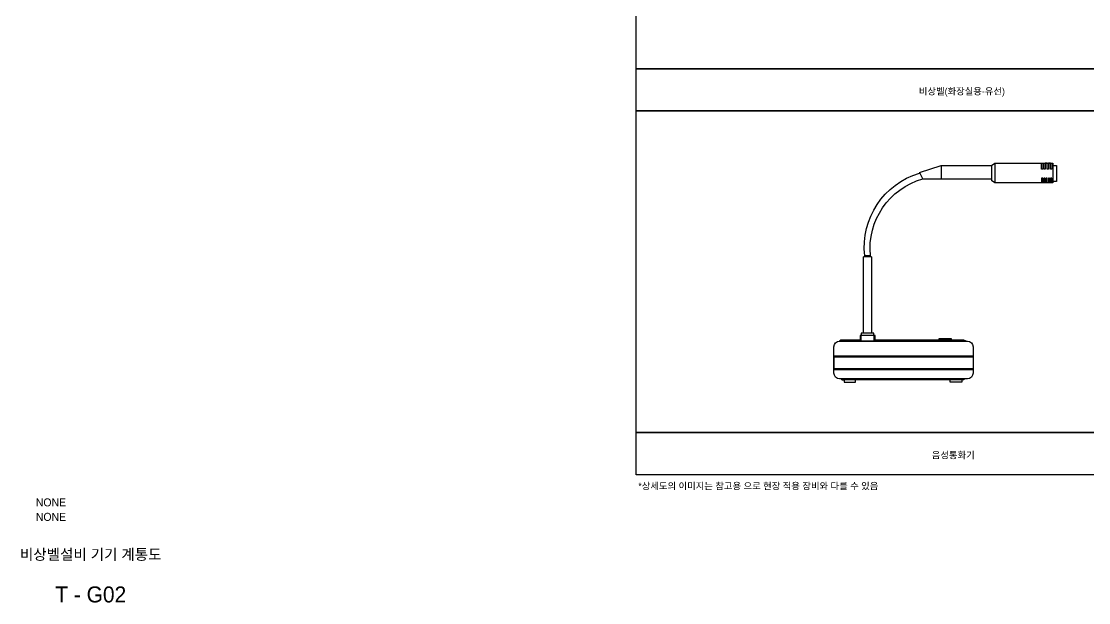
# Model space of a CAD drawing. Header units: millimetres. Extents: x 423257 to 751317, y -351975 to -271940.
# Drawn here: x 617325 to 677330, y -339518 to -306809 of the extents above; entities that cross this region are included whole.
import ezdxf
from ezdxf.enums import TextEntityAlignment as Align

# ---------------------------------------------------------------- set-up
doc = ezdxf.new("R2010")
doc.units = ezdxf.units.MM
doc.header["$LTSCALE"] = 150
for name, color, linetype in [('-----20 General Symbol', 3, 'Continuous'), ('-----29 Cable Schedule', 1, 'Continuous'), ('-----30 Text', 2, 'Continuous'), ('-----41 Drawing Title', 2, 'Continuous'), ('-----42 Drawing Number', 2, 'Continuous'), ('-----43 Drawing Scale', 3, 'Continuous')]:
    doc.layers.add(name, color=color, linetype=linetype)
doc.styles.add('ELEC', font='')
doc.styles.get('ELEC').set_extended_font_data('Dotum')

# ---------------------------------------------------------------- blocks, each defined once
blk = doc.blocks.new('음성통화기')
at = {"layer": '-----20 General Symbol'}
for p, q in [((-1302, 956), (-1342, 956)), ((-1342, 956), (-1342, 769)), ((-1302, 983), (-1302, 756)), ((-621, 983), (-1302, 983)), ((-1289, 983), (-1289, 916)), ((-1289, 916), (-1275, 916)), ((-1275, 916), (-1275, 983)), ((-1275, 983), (-1249, 983)), ((-1249, 983), (-1249, 916)), ((-1249, 916), (-1235, 916)), ((-1235, 916), (-1235, 983)), ((-1235, 983), (-1209, 983)), ((-1209, 983), (-1209, 916)), ((-1209, 916), (-1195, 916)), ((-1195, 916), (-1195, 983)), ((-1182, 983), (-1182, 916)), ((-1182, 916), (-1168, 916)), ((-1168, 916), (-1168, 983)), ((-621, 983), (-621, 756)), ((-581, 956), (-621, 983)), ((-581, 956), (-581, 783)), ((7, 956), (-581, 956)), ((260, 876), (7, 956)), ((7, 956), (7, 796)), ((260, 876), (220, 796)), ((-1342, 769), (-1302, 769)), ((-1302, 756), (-621, 756)), ((-1289, 756), (-1289, 809)), ((-1289, 809), (-1275, 809)), ((-1275, 809), (-1275, 756)), ((-1275, 756), (-1262, 756)), ((-1262, 756), (-1262, 809)), ((-1262, 809), (-1249, 809)), ((-1249, 809), (-1249, 756)), ((-1249, 756), (-1235, 756)), ((-1235, 756), (-1235, 809)), ((-1235, 809), (-1222, 809)), ((-1222, 809), (-1222, 756)), ((-1222, 756), (-1209, 756)), ((-1209, 756), (-1209, 809)), ((-1209, 809), (-1195, 809)), ((-1195, 809), (-1195, 756)), ((-1195, 756), (-1182, 756)), ((-1182, 756), (-1182, 809)), ((-1182, 809), (-1168, 809)), ((-1168, 809), (-1168, 756)), ((-621, 756), (-581, 783)), ((-581, 796), (7, 796)), ((7, 796), (220, 796)), ((821, -112), (821, -1007)), ((821, -112), (915, -112)), ((835, -112), (835, -99)), ((835, -99), (901, -99)), ((901, -99), (901, -112)), ((915, -1007), (915, -112)), ((1195, -1100), (-300, -1100)), ((-287, -1100), (-260, -1087)), ((-260, -1087), (781, -1087)), ((-114, -1087), (-114, -1074)), ((-114, -1074), (33, -1074)), ((33, -1074), (33, -1087)), ((781, -1100), (781, -1033)), ((781, -1033), (955, -1033)), ((795, -1033), (795, -1007)), ((795, -1007), (941, -1007)), ((795, -1033), (795, -1100)), ((795, -1100), (941, -1100)), ((941, -1007), (941, -1020)), ((941, -1020), (941, -1033)), ((941, -1100), (941, -1033)), ((955, -1033), (955, -1100)), ((955, -1087), (1182, -1087)), ((1182, -1087), (1195, -1100)), ((-367, -1167), (-367, -1474)), ((1262, -1474), (1262, -1167)), ((-367, -1274), (1262, -1274)), ((-367, -1287), (1262, -1287)), ((1262, -1274), (1262, -1434)), ((1262, -1421), (-367, -1421)), ((1262, -1434), (-367, -1434)), ((-300, -1541), (1195, -1541)), ((-260, -1541), (-260, -1554)), ((-260, -1554), (1168, -1554)), ((-234, -1554), (-234, -1581)), ((-234, -1581), (-100, -1581)), ((-100, -1581), (-100, -1554)), ((1008, -1581), (1008, -1554)), ((1142, -1581), (1008, -1581)), ((1168, -1554), (1142, -1554)), ((1142, -1554), (1142, -1581)), ((1168, -1554), (1168, -1541))]:
    blk.add_line(p, q, dxfattribs=at)
for centre, radius, start, end in [((-6, -14), 845, 354.2537, 74.3925), ((0, 0), 907, 353.7517, 73.2055), ((-300, -1167), 66.8, 90, 180), ((1195, -1167), 66.8, 0, 90), ((-300, -1474), 66.8, 180, 270), ((1195, -1474), 66.8, 270, 0)]:
    blk.add_arc(centre, radius, start, end, dxfattribs=at)

msp = doc.modelspace()

# ---------------------------------------------------------------- linework, layer by layer
at = {"layer": '-----29 Cable Schedule'}
for points in [[(651889, -291377), (687900, -291377), (687900, -309474), (651889, -309474)], [(651889, -309474), (687900, -309474), (687900, -311850), (651889, -311850)], [(651889, -311850), (687900, -311850), (687900, -329947), (651889, -329947)], [(651889, -329947), (687900, -329947), (687900, -332323), (651889, -332323)]]:
    msp.add_lwpolyline(points, close=True, dxfattribs=at)

# ---------------------------------------------------------------- block references
at = {"layer": '-----20 General Symbol', "xscale": -4.803355734298878, "yscale": 4.803355734298878, "zscale": 4.803355734298878}
msp.add_blockref('음성통화기', (669070, -319520), dxfattribs=at)

# ---------------------------------------------------------------- texts
at = {"layer": '-----30 Text', "color": 2, "style": 'ELEC'}
for s, p in [('비상벨(화장실용-유선)', (670203, -310744)), ('음성통화기', (669717, -331217))]:
    msp.add_text(s, height=375, dxfattribs=at).set_placement(p, align=Align.MIDDLE_CENTER)
msp.add_text('*상세도의 이미지는 참고용 으로 현장 적용 장비와 다를 수 있음', height=375, dxfattribs=at).set_placement((652014, -333142))
at = {"layer": '-----41 Drawing Title', "style": 'ELEC'}
msp.add_text('비상벨설비 기기 계통도', height=600, dxfattribs=at).set_placement((621225, -336805), align=Align.MIDDLE_CENTER)
at = {"layer": '-----42 Drawing Number', "style": 'ELEC'}
msp.add_text('T - G02', height=900, dxfattribs=at).set_placement((621225, -339055), align=Align.MIDDLE_CENTER)
at = {"layer": '-----43 Drawing Scale', "style": 'ELEC'}
for p in [(618990, -333875), (618990, -334690)]:
    msp.add_text('NONE', height=450, dxfattribs=at).set_placement(p, align=Align.MIDDLE_CENTER)

doc.saveas('drawing.dxf')
